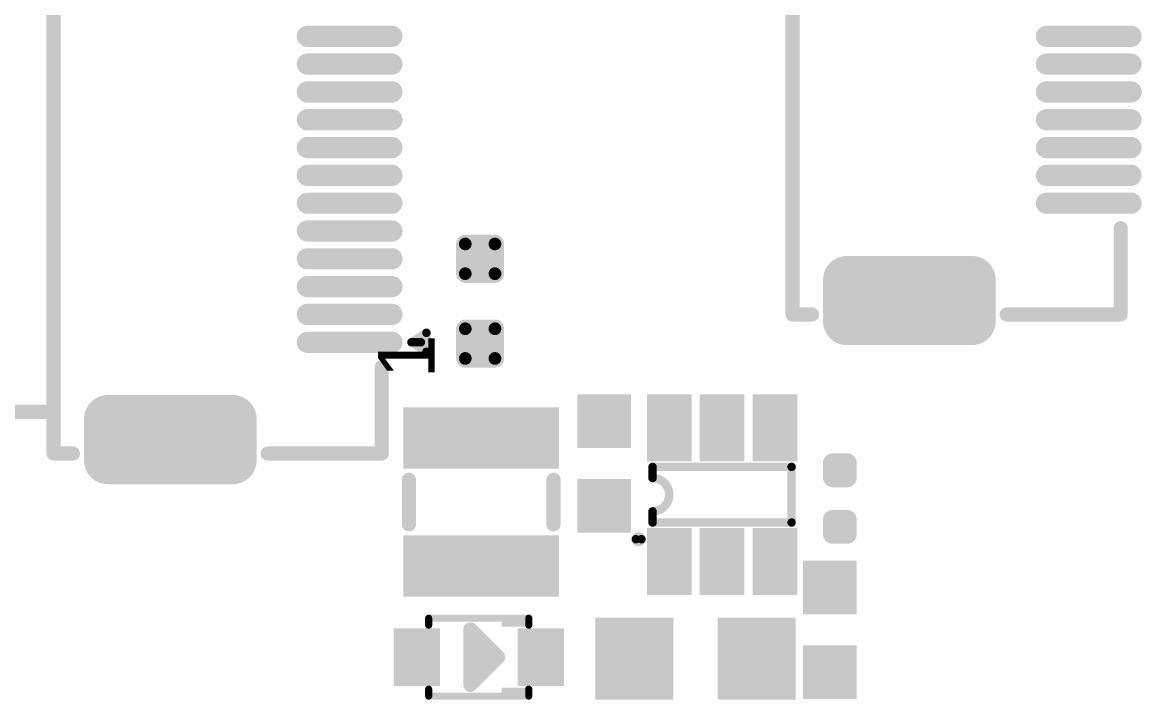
# Model space of a CAD drawing. Header units: millimetres. Extents: x 154 to 268, y 72 to 174.
# Drawn here: x 183.98 to 204.11, y 106.78 to 118.95 of the extents above; entities that cross this region are included whole.
import ezdxf

# ---------------------------------------------------------------- set-up
doc = ezdxf.new("R2010")
doc.units = ezdxf.units.MM
for name, color, linetype in [('Mechanical9', 56, 'Continuous'), ('TopOverlay', 52, 'Continuous'), ('TopPaste', 8, 'Continuous'), ('TopSolder', 216, 'Continuous')]:
    doc.layers.add(name, color=color, linetype=linetype)
doc.styles.get("Standard").update_dxf_attribs({"font": 'arial.ttf'})

msp = doc.modelspace()

# ---------------------------------------------------------------- linework, layer by layer
at = {"layer": 'Mechanical9', "const_width": 0.254}
for points in [[(184.544, 111.953), (184.544, 133.953)], [(169.544, 111.953), (184.544, 111.953)]]:
    msp.add_lwpolyline(points, dxfattribs=at)
at = {"layer": 'Mechanical9', "const_width": 0.127}
msp.add_lwpolyline([(184.48, 111.953, 1), (184.607, 111.953, 1)], format="xyb", close=True, dxfattribs=at)
msp.add_lwpolyline([(184.48, 111.953, 1), (184.607, 111.953, 1)], format="xyb", close=True, dxfattribs=at)
at = {"layer": 'TopOverlay'}
for points, const_width in [([(184.544, 111.203), (184.544, 134.703)], 0.254), ([(197.831, 113.703), (197.831, 132.203)], 0.254), ([(203.731, 113.703), (203.731, 115.253)], 0.254), ([(197.831, 113.703), (198.181, 113.703)], 0.254), ([(201.681, 113.703), (203.731, 113.703)], 0.254), ([(190.979, 113.203), (191.249, 113.373)], 0.152), ([(191.249, 113.033), (191.249, 113.373)], 0.152), ([(190.979, 113.203), (191.149, 113.203)], 0.152), ([(190.979, 113.203), (191.249, 113.033)], 0.152), ([(190.444, 111.203), (190.444, 112.753)], 0.254), ([(184.544, 111.203), (184.894, 111.203)], 0.254), ([(188.394, 111.203), (190.444, 111.203)], 0.254), ([(195.314, 110.963), (197.814, 110.963)], 0.152), ([(195.314, 110.763), (195.314, 110.963)], 0.152), ([(197.814, 109.963), (197.814, 110.963)], 0.152), ([(190.934, 109.931), (190.934, 110.731)], 0.254), ([(193.534, 109.931), (193.534, 110.731)], 0.254), ([(195.314, 109.963), (195.314, 110.163)], 0.152), ([(195.314, 109.963), (197.814, 109.963)], 0.152), ([(191.289, 108.243), (193.089, 108.243)], 0.127), ([(191.289, 108.118), (191.289, 108.243)], 0.127), ([(193.089, 108.118), (193.089, 108.243)], 0.127), ([(192.039, 107.043), (192.039, 108.043)], 0.254), ([(192.039, 108.043), (192.539, 107.543)], 0.254), ([(192.139, 107.743), (192.239, 107.643)], 0.254), ([(192.039, 107.043), (192.539, 107.543)], 0.254), ([(192.239, 107.243), (192.239, 107.643)], 0.254), ([(192.039, 107.043), (192.239, 107.243)], 0.254), ([(191.289, 106.843), (191.289, 106.968)], 0.127), ([(191.289, 106.843), (193.089, 106.843)], 0.127), ([(193.089, 106.843), (193.089, 106.968)], 0.127)]:
    msp.add_lwpolyline(points, dxfattribs=dict(at, const_width=const_width))
for points, const_width in [([(203.668, 115.253, 1), (203.795, 115.253, 1)], 0.127), ([(197.768, 113.703, 1), (197.895, 113.703, 1)], 0.127), ([(197.768, 113.703, 1), (197.895, 113.703, 1)], 0.127), ([(198.118, 113.703, 1), (198.245, 113.703, 1)], 0.127), ([(201.618, 113.703, 1), (201.745, 113.703, 1)], 0.127), ([(203.668, 113.703, 1), (203.795, 113.703, 1)], 0.127), ([(203.668, 113.703, 1), (203.795, 113.703, 1)], 0.127), ([(191.211, 113.373, 1), (191.287, 113.373, 1)], 0.0762), ([(191.211, 113.373, 1), (191.287, 113.373, 1)], 0.0762), ([(190.941, 113.203, 1), (191.017, 113.203, 1)], 0.0762), ([(190.941, 113.203, 1), (191.017, 113.203, 1)], 0.0762), ([(190.941, 113.203, 1), (191.017, 113.203, 1)], 0.0762), ([(191.111, 113.203, 1), (191.187, 113.203, 1)], 0.0762), ([(191.211, 113.033, 1), (191.287, 113.033, 1)], 0.0762), ([(191.211, 113.033, 1), (191.287, 113.033, 1)], 0.0762), ([(190.38, 112.753, 1), (190.507, 112.753, 1)], 0.127), ([(184.48, 111.203, 1), (184.607, 111.203, 1)], 0.127), ([(184.48, 111.203, 1), (184.607, 111.203, 1)], 0.127), ([(184.83, 111.203, 1), (184.957, 111.203, 1)], 0.127), ([(188.33, 111.203, 1), (188.457, 111.203, 1)], 0.127), ([(190.38, 111.203, 1), (190.507, 111.203, 1)], 0.127), ([(190.38, 111.203, 1), (190.507, 111.203, 1)], 0.127), ([(195.276, 110.963, 1), (195.352, 110.963, 1)], 0.0762), ([(195.276, 110.963, 1), (195.352, 110.963, 1)], 0.0762), ([(197.776, 110.963, 1), (197.852, 110.963, 1)], 0.0762), ([(197.776, 110.963, 1), (197.852, 110.963, 1)], 0.0762), ([(190.87, 110.731, 1), (190.997, 110.731, 1)], 0.127), ([(193.47, 110.731, 1), (193.597, 110.731, 1)], 0.127), ([(195.276, 110.763, 1), (195.352, 110.763, 1)], 0.0762), ([(195.276, 110.763, 1), (195.352, 110.763, 1)], 0.0762), ([(195.276, 110.163, 1), (195.352, 110.163, 1)], 0.0762), ([(195.276, 110.163, 1), (195.352, 110.163, 1)], 0.0762), ([(190.87, 109.931, 1), (190.997, 109.931, 1)], 0.127), ([(193.47, 109.931, 1), (193.597, 109.931, 1)], 0.127), ([(195.276, 109.963, 1), (195.352, 109.963, 1)], 0.0762), ([(195.276, 109.963, 1), (195.352, 109.963, 1)], 0.0762), ([(197.776, 109.963, 1), (197.852, 109.963, 1)], 0.0762), ([(197.776, 109.963, 1), (197.852, 109.963, 1)], 0.0762), ([(195.114, 109.663, 1), (195.014, 109.663, 1)], 0.152), ([(194.976, 109.663, 1), (195.052, 109.663, 1)], 0.0762), ([(195.076, 109.663, 1), (195.152, 109.663, 1)], 0.0762), ([(191.257, 108.243, 1), (191.321, 108.243, 1)], 0.0635), ([(191.257, 108.243, 1), (191.321, 108.243, 1)], 0.0635), ([(193.057, 108.243, 1), (193.121, 108.243, 1)], 0.0635), ([(193.057, 108.243, 1), (193.121, 108.243, 1)], 0.0635), ([(191.257, 108.118, 1), (191.321, 108.118, 1)], 0.0635), ([(191.976, 108.043, 1), (192.103, 108.043, 1)], 0.127), ([(191.976, 108.043, 1), (192.103, 108.043, 1)], 0.127), ([(193.057, 108.118, 1), (193.121, 108.118, 1)], 0.0635), ([(192.076, 107.743, 1), (192.203, 107.743, 1)], 0.127), ([(192.176, 107.643, 1), (192.303, 107.643, 1)], 0.127), ([(192.176, 107.643, 1), (192.303, 107.643, 1)], 0.127), ([(192.476, 107.543, 1), (192.603, 107.543, 1)], 0.127), ([(192.476, 107.543, 1), (192.603, 107.543, 1)], 0.127), ([(192.176, 107.243, 1), (192.303, 107.243, 1)], 0.127), ([(192.176, 107.243, 1), (192.303, 107.243, 1)], 0.127), ([(191.976, 107.043, 1), (192.103, 107.043, 1)], 0.127), ([(191.976, 107.043, 1), (192.103, 107.043, 1)], 0.127), ([(191.976, 107.043, 1), (192.103, 107.043, 1)], 0.127), ([(191.257, 106.968, 1), (191.321, 106.968, 1)], 0.0635), ([(191.257, 106.843, 1), (191.321, 106.843, 1)], 0.0635), ([(191.257, 106.843, 1), (191.321, 106.843, 1)], 0.0635), ([(193.057, 106.968, 1), (193.121, 106.968, 1)], 0.0635), ([(193.057, 106.843, 1), (193.121, 106.843, 1)], 0.0635), ([(193.057, 106.843, 1), (193.121, 106.843, 1)], 0.0635)]:
    msp.add_lwpolyline(points, format="xyb", close=True, dxfattribs=dict(at, const_width=const_width))
at = {"layer": 'TopOverlay', "const_width": 0.152}
msp.add_lwpolyline([(195.314, 110.763, -1), (195.314, 110.163)], format="xyb", dxfattribs=at)
at = {"layer": 'TopOverlay'}
for points in [[(192.603, 108.093), (193.153, 108.093), (192.603, 108.243), (193.153, 108.243)], [(192.603, 106.843), (193.153, 106.843), (192.603, 106.993), (193.153, 106.993)]]:
    msp.add_solid(points, dxfattribs=at)
at = {"layer": 'TopPaste', "const_width": 0.28}
for points in [[(189.109, 118.703), (190.629, 118.703)], [(203.916, 118.703), (202.396, 118.703)], [(189.109, 118.203), (190.629, 118.203)], [(203.916, 118.203), (202.396, 118.203)], [(189.109, 117.703), (190.629, 117.703)], [(203.916, 117.703), (202.396, 117.703)], [(189.109, 117.203), (190.629, 117.203)], [(203.916, 117.203), (202.396, 117.203)], [(189.109, 116.703), (190.629, 116.703)], [(203.916, 116.703), (202.396, 116.703)], [(189.109, 116.203), (190.629, 116.203)], [(203.916, 116.203), (202.396, 116.203)], [(189.109, 115.703), (190.629, 115.703)], [(203.916, 115.703), (202.396, 115.703)], [(189.109, 115.203), (190.629, 115.203)], [(189.109, 114.703), (190.629, 114.703)], [(189.109, 114.203), (190.629, 114.203)], [(189.109, 113.703), (190.629, 113.703)], [(189.109, 113.203), (190.629, 113.203)]]:
    msp.add_lwpolyline(points, dxfattribs=at)
at = {"layer": 'TopPaste'}
for points, const_width in [([(189.039, 118.703, 1), (189.179, 118.703, 1)], 0.14), ([(190.559, 118.703, 1), (190.699, 118.703, 1)], 0.14), ([(202.326, 118.703, 1), (202.466, 118.703, 1)], 0.14), ([(203.846, 118.703, 1), (203.986, 118.703, 1)], 0.14), ([(189.039, 118.203, 1), (189.179, 118.203, 1)], 0.14), ([(190.559, 118.203, 1), (190.699, 118.203, 1)], 0.14), ([(202.326, 118.203, 1), (202.466, 118.203, 1)], 0.14), ([(203.846, 118.203, 1), (203.986, 118.203, 1)], 0.14), ([(189.039, 117.703, 1), (189.179, 117.703, 1)], 0.14), ([(190.559, 117.703, 1), (190.699, 117.703, 1)], 0.14), ([(202.326, 117.703, 1), (202.466, 117.703, 1)], 0.14), ([(203.846, 117.703, 1), (203.986, 117.703, 1)], 0.14), ([(189.039, 117.203, 1), (189.179, 117.203, 1)], 0.14), ([(190.559, 117.203, 1), (190.699, 117.203, 1)], 0.14), ([(202.326, 117.203, 1), (202.466, 117.203, 1)], 0.14), ([(203.846, 117.203, 1), (203.986, 117.203, 1)], 0.14), ([(189.039, 116.703, 1), (189.179, 116.703, 1)], 0.14), ([(190.559, 116.703, 1), (190.699, 116.703, 1)], 0.14), ([(202.326, 116.703, 1), (202.466, 116.703, 1)], 0.14), ([(203.846, 116.703, 1), (203.986, 116.703, 1)], 0.14), ([(189.039, 116.203, 1), (189.179, 116.203, 1)], 0.14), ([(190.559, 116.203, 1), (190.699, 116.203, 1)], 0.14), ([(202.326, 116.203, 1), (202.466, 116.203, 1)], 0.14), ([(203.846, 116.203, 1), (203.986, 116.203, 1)], 0.14), ([(189.039, 115.703, 1), (189.179, 115.703, 1)], 0.14), ([(190.559, 115.703, 1), (190.699, 115.703, 1)], 0.14), ([(202.326, 115.703, 1), (202.466, 115.703, 1)], 0.14), ([(203.846, 115.703, 1), (203.986, 115.703, 1)], 0.14), ([(189.039, 115.203, 1), (189.179, 115.203, 1)], 0.14), ([(190.559, 115.203, 1), (190.699, 115.203, 1)], 0.14), ([(191.89, 114.97, 1), (192.004, 114.97, 1)], 0.114), ([(192.423, 114.97, 1), (192.538, 114.97, 1)], 0.114), ([(189.039, 114.703, 1), (189.179, 114.703, 1)], 0.14), ([(190.559, 114.703, 1), (190.699, 114.703, 1)], 0.14), ([(198.619, 114.328, 1), (198.994, 114.328, 1)], 0.375), ([(200.869, 114.328, 1), (201.244, 114.328, 1)], 0.375), ([(191.89, 114.436, 1), (192.004, 114.436, 1)], 0.114), ([(192.423, 114.436, 1), (192.538, 114.436, 1)], 0.114), ([(189.039, 114.203, 1), (189.179, 114.203, 1)], 0.14), ([(190.559, 114.203, 1), (190.699, 114.203, 1)], 0.14), ([(198.619, 113.578, 1), (198.994, 113.578, 1)], 0.375), ([(200.869, 113.578, 1), (201.244, 113.578, 1)], 0.375), ([(189.039, 113.703, 1), (189.179, 113.703, 1)], 0.14), ([(190.559, 113.703, 1), (190.699, 113.703, 1)], 0.14), ([(191.89, 113.446, 1), (192.004, 113.446, 1)], 0.114), ([(192.423, 113.446, 1), (192.538, 113.446, 1)], 0.114), ([(189.039, 113.203, 1), (189.179, 113.203, 1)], 0.14), ([(190.559, 113.203, 1), (190.699, 113.203, 1)], 0.14), ([(191.89, 112.912, 1), (192.004, 112.912, 1)], 0.114), ([(192.423, 112.912, 1), (192.538, 112.912, 1)], 0.114), ([(185.331, 111.828, 1), (185.706, 111.828, 1)], 0.375), ([(187.581, 111.828, 1), (187.956, 111.828, 1)], 0.375), ([(185.331, 111.078, 1), (185.706, 111.078, 1)], 0.375), ([(187.581, 111.078, 1), (187.956, 111.078, 1)], 0.375), ([(198.491, 111.028, 1), (198.618, 111.028, 1)], 0.127), ([(198.745, 111.028, 1), (198.872, 111.028, 1)], 0.127), ([(198.491, 110.774, 1), (198.618, 110.774, 1)], 0.127), ([(198.745, 110.774, 1), (198.872, 110.774, 1)], 0.127), ([(198.491, 110.012, 1), (198.618, 110.012, 1)], 0.127), ([(198.745, 110.012, 1), (198.872, 110.012, 1)], 0.127), ([(198.491, 109.758, 1), (198.618, 109.758, 1)], 0.127), ([(198.745, 109.758, 1), (198.872, 109.758, 1)], 0.127)]:
    msp.add_lwpolyline(points, format="xyb", close=True, dxfattribs=dict(at, const_width=const_width))
for points in [[(191.833, 114.97), (191.833, 114.436), (192.595, 114.97), (192.595, 114.436)], [(191.947, 115.084), (191.947, 114.322), (192.481, 115.084), (192.481, 114.322)], [(198.806, 114.703), (198.806, 113.203), (201.056, 114.703), (201.056, 113.203)], [(198.431, 114.328), (198.431, 113.578), (201.431, 114.328), (201.431, 113.578)], [(191.947, 113.56), (191.947, 112.798), (192.481, 113.56), (192.481, 112.798)], [(191.833, 113.446), (191.833, 112.912), (192.595, 113.446), (192.595, 112.912)], [(185.519, 112.203), (185.519, 110.703), (187.769, 112.203), (187.769, 110.703)], [(194.825, 111.404), (194.825, 112.166), (194.063, 111.404), (194.063, 112.166)], [(195.314, 111.163), (195.914, 111.163), (195.314, 112.163), (195.914, 112.163)], [(196.264, 111.163), (196.864, 111.163), (196.264, 112.163), (196.864, 112.163)], [(197.214, 111.163), (197.814, 111.163), (197.214, 112.163), (197.814, 112.163)], [(190.884, 111.981), (190.884, 110.981), (193.584, 111.981), (193.584, 110.981)], [(185.144, 111.828), (185.144, 111.078), (188.144, 111.828), (188.144, 111.078)], [(198.809, 110.647), (198.809, 111.155), (198.555, 110.647), (198.555, 111.155)], [(198.936, 110.774), (198.936, 111.028), (198.428, 110.774), (198.428, 111.028)], [(194.825, 109.88), (194.825, 110.642), (194.063, 109.88), (194.063, 110.642)], [(198.809, 109.631), (198.809, 110.139), (198.555, 109.631), (198.555, 110.139)], [(198.936, 109.758), (198.936, 110.012), (198.428, 109.758), (198.428, 110.012)], [(190.884, 109.681), (190.884, 108.681), (193.584, 109.681), (193.584, 108.681)], [(195.314, 108.763), (195.914, 108.763), (195.314, 109.763), (195.914, 109.763)], [(196.264, 108.763), (196.864, 108.763), (196.264, 109.763), (196.864, 109.763)], [(197.214, 108.763), (197.814, 108.763), (197.214, 109.763), (197.814, 109.763)], [(198.885, 108.414), (198.885, 109.176), (198.123, 108.414), (198.123, 109.176)], [(195.585, 108.151), (194.385, 108.151), (195.585, 106.881), (194.385, 106.881)], [(197.785, 108.151), (196.585, 108.151), (197.785, 106.881), (196.585, 106.881)], [(190.759, 107.128), (191.389, 107.128), (190.759, 107.958), (191.389, 107.958)], [(192.989, 107.128), (193.619, 107.128), (192.989, 107.958), (193.619, 107.958)], [(198.885, 106.89), (198.885, 107.652), (198.123, 106.89), (198.123, 107.652)]]:
    msp.add_solid(points, dxfattribs=at)
at = {"layer": 'TopSolder', "const_width": 0.382}
for points in [[(189.109, 118.703), (190.629, 118.703)], [(203.916, 118.703), (202.396, 118.703)], [(189.109, 118.203), (190.629, 118.203)], [(203.916, 118.203), (202.396, 118.203)], [(189.109, 117.703), (190.629, 117.703)], [(203.916, 117.703), (202.396, 117.703)], [(189.109, 117.203), (190.629, 117.203)], [(203.916, 117.203), (202.396, 117.203)], [(189.109, 116.703), (190.629, 116.703)], [(203.916, 116.703), (202.396, 116.703)], [(189.109, 116.203), (190.629, 116.203)], [(203.916, 116.203), (202.396, 116.203)], [(189.109, 115.703), (190.629, 115.703)], [(203.916, 115.703), (202.396, 115.703)], [(189.109, 115.203), (190.629, 115.203)], [(189.109, 114.703), (190.629, 114.703)], [(189.109, 114.203), (190.629, 114.203)], [(189.109, 113.703), (190.629, 113.703)], [(189.109, 113.203), (190.629, 113.203)]]:
    msp.add_lwpolyline(points, dxfattribs=at)
at = {"layer": 'TopSolder'}
for points, const_width in [([(189.013, 118.703, 1), (189.204, 118.703, 1)], 0.191), ([(190.533, 118.703, 1), (190.724, 118.703, 1)], 0.191), ([(202.301, 118.703, 1), (202.492, 118.703, 1)], 0.191), ([(203.821, 118.703, 1), (204.012, 118.703, 1)], 0.191), ([(189.013, 118.203, 1), (189.204, 118.203, 1)], 0.191), ([(190.533, 118.203, 1), (190.724, 118.203, 1)], 0.191), ([(202.301, 118.203, 1), (202.492, 118.203, 1)], 0.191), ([(203.821, 118.203, 1), (204.012, 118.203, 1)], 0.191), ([(189.013, 117.703, 1), (189.204, 117.703, 1)], 0.191), ([(190.533, 117.703, 1), (190.724, 117.703, 1)], 0.191), ([(202.301, 117.703, 1), (202.492, 117.703, 1)], 0.191), ([(203.821, 117.703, 1), (204.012, 117.703, 1)], 0.191), ([(189.013, 117.203, 1), (189.204, 117.203, 1)], 0.191), ([(190.533, 117.203, 1), (190.724, 117.203, 1)], 0.191), ([(202.301, 117.203, 1), (202.492, 117.203, 1)], 0.191), ([(203.821, 117.203, 1), (204.012, 117.203, 1)], 0.191), ([(189.013, 116.703, 1), (189.204, 116.703, 1)], 0.191), ([(190.533, 116.703, 1), (190.724, 116.703, 1)], 0.191), ([(202.301, 116.703, 1), (202.492, 116.703, 1)], 0.191), ([(203.821, 116.703, 1), (204.012, 116.703, 1)], 0.191), ([(189.013, 116.203, 1), (189.204, 116.203, 1)], 0.191), ([(190.533, 116.203, 1), (190.724, 116.203, 1)], 0.191), ([(202.301, 116.203, 1), (202.492, 116.203, 1)], 0.191), ([(203.821, 116.203, 1), (204.012, 116.203, 1)], 0.191), ([(189.013, 115.703, 1), (189.204, 115.703, 1)], 0.191), ([(190.533, 115.703, 1), (190.724, 115.703, 1)], 0.191), ([(202.301, 115.703, 1), (202.492, 115.703, 1)], 0.191), ([(203.821, 115.703, 1), (204.012, 115.703, 1)], 0.191), ([(189.013, 115.203, 1), (189.204, 115.203, 1)], 0.191), ([(190.533, 115.203, 1), (190.724, 115.203, 1)], 0.191), ([(191.865, 114.97, 1), (192.03, 114.97, 1)], 0.165), ([(192.398, 114.97, 1), (192.563, 114.97, 1)], 0.165), ([(189.013, 114.703, 1), (189.204, 114.703, 1)], 0.191), ([(190.533, 114.703, 1), (190.724, 114.703, 1)], 0.191), ([(198.593, 114.328, 1), (199.019, 114.328, 1)], 0.426), ([(200.843, 114.328, 1), (201.269, 114.328, 1)], 0.426), ([(191.865, 114.436, 1), (192.03, 114.436, 1)], 0.165), ([(192.398, 114.436, 1), (192.563, 114.436, 1)], 0.165), ([(189.013, 114.203, 1), (189.204, 114.203, 1)], 0.191), ([(190.533, 114.203, 1), (190.724, 114.203, 1)], 0.191), ([(198.593, 113.578, 1), (199.019, 113.578, 1)], 0.426), ([(200.843, 113.578, 1), (201.269, 113.578, 1)], 0.426), ([(189.013, 113.703, 1), (189.204, 113.703, 1)], 0.191), ([(190.533, 113.703, 1), (190.724, 113.703, 1)], 0.191), ([(191.865, 113.446, 1), (192.03, 113.446, 1)], 0.165), ([(192.398, 113.446, 1), (192.563, 113.446, 1)], 0.165), ([(189.013, 113.203, 1), (189.204, 113.203, 1)], 0.191), ([(190.533, 113.203, 1), (190.724, 113.203, 1)], 0.191), ([(191.865, 112.912, 1), (192.03, 112.912, 1)], 0.165), ([(192.398, 112.912, 1), (192.563, 112.912, 1)], 0.165), ([(185.306, 111.828, 1), (185.732, 111.828, 1)], 0.426), ([(187.556, 111.828, 1), (187.982, 111.828, 1)], 0.426), ([(185.306, 111.078, 1), (185.732, 111.078, 1)], 0.426), ([(187.556, 111.078, 1), (187.982, 111.078, 1)], 0.426), ([(198.466, 111.028, 1), (198.644, 111.028, 1)], 0.178), ([(198.72, 111.028, 1), (198.898, 111.028, 1)], 0.178), ([(198.466, 110.774, 1), (198.644, 110.774, 1)], 0.178), ([(198.72, 110.774, 1), (198.898, 110.774, 1)], 0.178), ([(198.466, 110.012, 1), (198.644, 110.012, 1)], 0.178), ([(198.72, 110.012, 1), (198.898, 110.012, 1)], 0.178), ([(198.466, 109.758, 1), (198.644, 109.758, 1)], 0.178), ([(198.72, 109.758, 1), (198.898, 109.758, 1)], 0.178)]:
    msp.add_lwpolyline(points, format="xyb", close=True, dxfattribs=dict(at, const_width=const_width))
for points in [[(191.947, 115.135), (191.947, 114.271), (192.481, 115.135), (192.481, 114.271)], [(191.782, 114.97), (191.782, 114.436), (192.646, 114.97), (192.646, 114.436)], [(198.806, 114.754), (198.806, 113.152), (201.056, 114.754), (201.056, 113.152)], [(198.381, 114.328), (198.381, 113.578), (201.482, 114.328), (201.482, 113.578)], [(191.947, 113.611), (191.947, 112.747), (192.481, 113.611), (192.481, 112.747)], [(191.782, 113.446), (191.782, 112.912), (192.646, 113.446), (192.646, 112.912)], [(185.519, 112.254), (185.519, 110.652), (187.769, 112.254), (187.769, 110.652)], [(194.926, 111.302), (194.926, 112.268), (193.961, 111.302), (193.961, 112.268)], [(195.212, 111.061), (196.015, 111.061), (195.212, 112.265), (196.015, 112.265)], [(196.162, 111.061), (196.965, 111.061), (196.162, 112.265), (196.965, 112.265)], [(197.112, 111.061), (197.915, 111.061), (197.112, 112.265), (197.915, 112.265)], [(190.833, 112.032), (190.833, 110.931), (193.635, 112.032), (193.635, 110.931)], [(185.093, 111.828), (185.093, 111.078), (188.195, 111.828), (188.195, 111.078)], [(198.809, 110.596), (198.809, 111.206), (198.555, 110.596), (198.555, 111.206)], [(198.986, 110.774), (198.986, 111.028), (198.377, 110.774), (198.377, 111.028)], [(194.926, 109.778), (194.926, 110.744), (193.961, 109.778), (193.961, 110.744)], [(198.809, 109.58), (198.809, 110.19), (198.555, 109.58), (198.555, 110.19)], [(198.986, 109.758), (198.986, 110.012), (198.377, 109.758), (198.377, 110.012)], [(190.833, 109.732), (190.833, 108.631), (193.635, 109.732), (193.635, 108.631)], [(195.212, 108.661), (196.015, 108.661), (195.212, 109.865), (196.015, 109.865)], [(196.162, 108.661), (196.965, 108.661), (196.162, 109.865), (196.965, 109.865)], [(197.112, 108.661), (197.915, 108.661), (197.112, 109.865), (197.915, 109.865)], [(198.986, 108.312), (198.986, 109.278), (198.021, 108.312), (198.021, 109.278)], [(190.658, 107.026), (191.491, 107.026), (190.658, 108.06), (191.491, 108.06)], [(192.888, 107.026), (193.721, 107.026), (192.888, 108.06), (193.721, 108.06)], [(195.687, 108.253), (194.283, 108.253), (195.687, 106.779), (194.283, 106.779)], [(197.887, 108.253), (196.483, 108.253), (197.887, 106.779), (196.483, 106.779)], [(198.986, 106.788), (198.986, 107.754), (198.021, 106.788), (198.021, 107.754)]]:
    msp.add_solid(points, dxfattribs=at)

# ---------------------------------------------------------------- texts
at = {"layer": 'TopOverlay'}
msp.add_text('1', height=1.016, rotation=90, dxfattribs=at).set_placement((191.394, 112.553))

doc.saveas('drawing.dxf')
